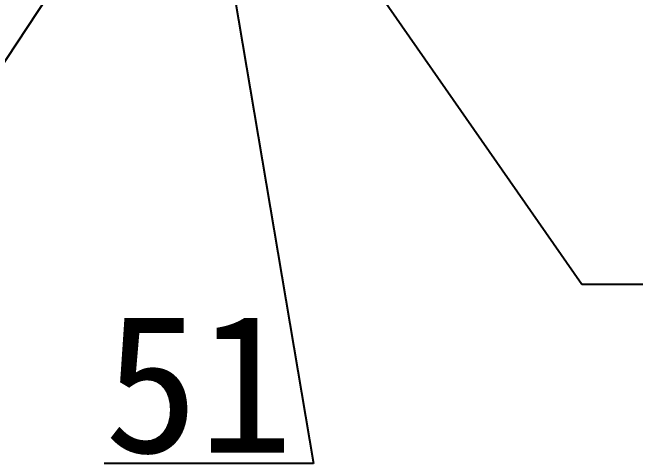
# Model space of a CAD drawing. Header units: millimetres. Extents: x 121 to 715, y 164 to 739.
# Drawn here: x 217.37 to 262.27, y 313.69 to 346.23 of the extents above; entities that cross this region are included whole.
import ezdxf

# ---------------------------------------------------------------- set-up
doc = ezdxf.new("R2010")
doc.units = ezdxf.units.MM
doc.layers.add('標示線', color=3, linetype='Continuous', lineweight=0)
doc.styles.get("Standard").update_dxf_attribs({"font": ''})
doc.styles.get('Standard').set_extended_font_data('SimSun')
doc.dimstyles.new('ISO-25', dxfattribs={"dimtxt": 2.5, "dimasz": 2.5, "dimexe": 1.25, "dimexo": 0.625, "dimtad": 1, "dimtxsty": 'Standard', "dimcen": 2.5, "dimadec": 0, "dimazin": 0, "dimtfac": 1, "dimtmove": 0, "dimatfit": 3, "dimfxl": 1, "dimarcsym": 0})

msp = doc.modelspace()

# ---------------------------------------------------------------- texts
at = {"layer": '標示線', "color": 1, "insert": (223.987, 314.313), "char_height": 10, "attachment_point": 7}
msp.add_mtext('51', dxfattribs=at)

# ---------------------------------------------------------------- leaders
at = {"layer": '標示線', "color": 1, "annotation_type": 0, "has_hookline": 1, "hookline_direction": 1}
msp.add_leader([(228.297, 360.091), (206.927, 327.748), (201.927, 327.748)], dimstyle='ISO-25', override={"dimasz": 5}, dxfattribs=at)
at = {"layer": '標示線', "color": 1, "annotation_type": 0, "has_hookline": 1, "hookline_direction": 0, "text_width": 4.056}
msp.add_leader([(235.181, 359.979), (258.403, 326.638), (263.403, 326.638)], dimstyle='ISO-25', override={"dimasz": 5}, dxfattribs=at)
at = {"layer": '標示線', "color": 1, "annotation_type": 0, "has_hookline": 1, "hookline_direction": 1, "text_width": 11.944}
msp.add_leader([(231.835, 356.602), (239.057, 313.688), (236.557, 313.688)], dimstyle='ISO-25', dxfattribs=at)

doc.saveas('drawing.dxf')
